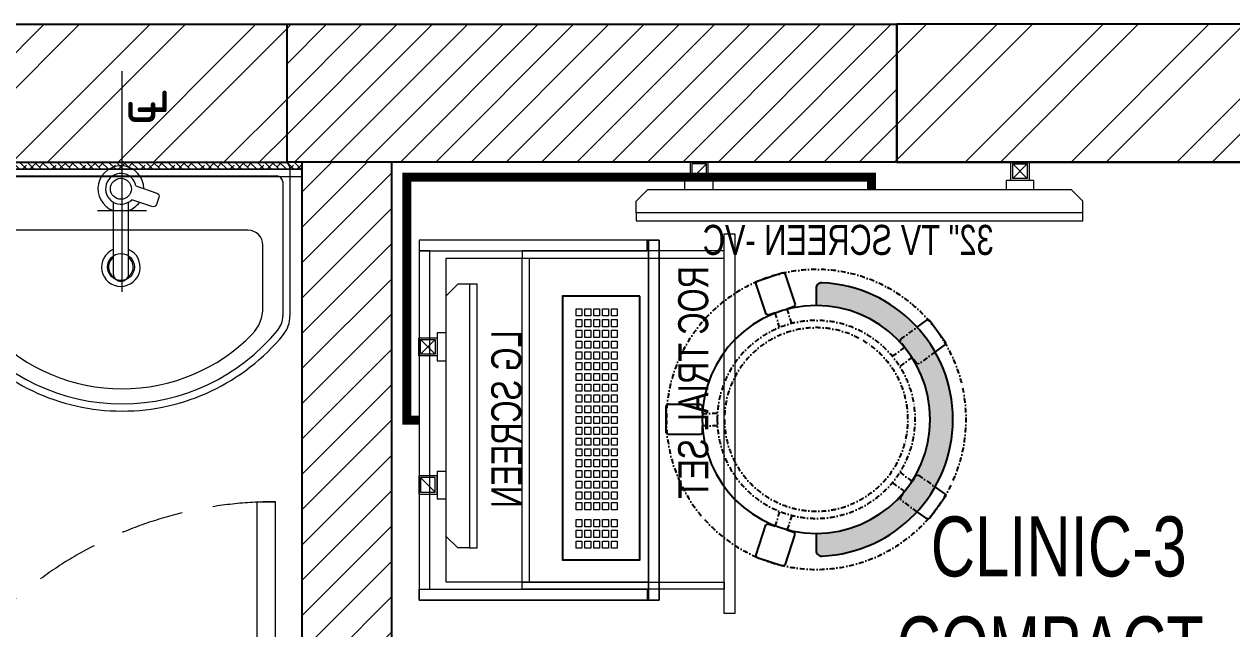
# Model space of a CAD drawing. Header units: feet. Extents: x 9123298 to 9130558, y -5938013 to -5926771.
# Drawn here: x 9125215 to 9127229, y -5927779 to -5926771 of the extents above; entities that cross this region are included whole.
import ezdxf

# ---------------------------------------------------------------- set-up
doc = ezdxf.new("R2010")
doc.units = ezdxf.units.FT
doc.header["$LTSCALE"] = 33
doc.header["$MEASUREMENT"] = 0
for name, pattern in [('ACAD_ISO03W100', [30, 12, -18]), ('CENTER', [2, 1.25, -0.25, 0.25, -0.25]), ('DASHDOT2', [0.5, 0.25, -0.125, 0, -0.125]), ('DOT2', [0.125, 0, -0.125]), ('HIDDEN', [9.524999999999995, 6.349999999999997, -3.174999999999998]), ('HIDDEN2', [4.7624999999999975, 3.174999999999998, -1.587499999999999])]:
    doc.linetypes.add(name, pattern=pattern)
doc.layers.add('A-WALL', color=1, linetype='Continuous')
for name, color, linetype, lineweight in [('centerline-toilets', 2, 'CENTER', 13), ('Door', 2, 'Continuous', 13), ('ele', 252, 'Continuous', 13), ('Floor-Unit', 1, 'Continuous', 13), ('HATCH', 9, 'Continuous', 9), ('LENS-DIM', 252, 'Continuous', 5), ('LENS-DOOR', 34, 'Continuous', 20), ('LENS-FURNITURE', 13, 'Continuous', 9), ('LENS-TEXT', 31, 'Continuous', 5), ('LENS_PARTITION', 21, 'Continuous', 25), ('LK-EQPMT', 3, 'Continuous', 18), ('LN-ELEVATION-1', 81, 'Continuous', 25), ('LN-ELEVATION-2', 103, 'Continuous', 20), ('LN-HATCH', 251, 'Continuous', 0), ('Mirror', 150, 'Continuous', 20), ('Panelling', 65, 'Continuous', 18), ('PARTITION', 22, 'Continuous', 30), ('Toilet', 5, 'Continuous', 9), ('TV', 92, 'Continuous', 18)]:
    doc.layers.add(name, color=color, linetype=linetype, lineweight=lineweight)
doc.styles.add('LK TXT', font='GILC____.TTF', dxfattribs={"height": 100})
doc.styles.get("Standard").update_dxf_attribs({"font": 'GILC____.TTF'})

# ---------------------------------------------------------------- blocks, each defined once
blk = doc.blocks.new('TRIAL SET ROC')
at = {"layer": 'LENS-DIM', "ltscale": 0.5}
for points in [[(-400.3652351796627, -364.3162249757442), (-430.3652351796626, -364.3162249757442)], [(169.6347648203373, -364.3162249757442), (139.6347648203373, -364.3162249757442)]]:
    blk.add_lwpolyline(points, dxfattribs=at)
at = {"layer": 'LENS-FURNITURE'}
blk.add_lwpolyline([(-430.3652351796626, 18), (169.6347648203373, 18), (169.6347648203373, -382.3162249757443), (-430.3652351796626, -382.3162249757443)], close=True, dxfattribs=at)
at = {"layer": 'LENS-FURNITURE', "color": 146}
for points in [[(-412.3652351796627, -153.6065521437457), (-400.3652351796627, -153.6065521437457), (-400.3652351796628, -490.6065521437458), (-412.3652351796627, -490.6065521437458)], [(139.6347648203373, -153.6065521437458), (-400.3652351796627, -153.6065521437457), (-400.3652351796627, -165.6065521437457), (139.6347648203373, -165.6065521437458)], [(151.6347648203373, -153.6065521437458), (139.6347648203373, -153.6065521437458), (139.6347648203372, -490.6065521437458), (151.6347648203373, -490.6065521437458)], [(192.1347648203373, -490.6065521437458), (-440.8652351796627, -490.6065521437458), (-440.8652351796627, -508.6065521437458), (192.1347648203373, -508.6065521437458)]]:
    blk.add_lwpolyline(points, close=True, dxfattribs=at)
at = {"layer": 'LN-ELEVATION-2'}
for points in [[(-430.3652351796626, 18), (-412.3652351796627, 18), (-412.3652351796627, -362.3162249757442), (-430.3652351796626, -362.3162249757442)], [(-412.3652351796627, 18), (151.6347648203373, 18), (151.6347648203373, 0), (-412.3652351796627, 0)], [(169.6347648203373, 18), (151.6347648203373, 18), (151.6347648203373, -362.3162249757442), (169.6347648203373, -362.3162249757442)], [(169.6347648203373, -364.3162249757442), (-430.3652351796626, -364.3162249757442), (-430.3652351796626, -382.3162249757443), (169.6347648203373, -382.3162249757443)], [(169.6347648203373, -382.3162249757443), (-430.3652351796626, -382.3162249757443), (-430.3652351796626, -364.3162249757442), (169.6347648203373, -364.3162249757442)]]:
    blk.add_lwpolyline(points, close=True, dxfattribs=at)
at = {"layer": 'LN-ELEVATION-2', "linetype": 'HIDDEN', "ltscale": 100}
blk.add_lwpolyline([(-400.3652351796627, -364.3162249757442), (139.6347648203373, -364.3162249757442), (139.6347648203373, -27.35909500904381), (-400.3652351796627, -27.35909500904381)], close=True, dxfattribs=at)
at = {"insert": (-386.8645105547048, -414.1468168679739), "char_height": 50, "attachment_point": 1}
blk.add_mtext_dynamic_manual_height_columns('ROC TRIAL SET', width=625.228464345434, gutter_width=500, heights=[0], dxfattribs=at)
blk = doc.blocks.new('*U23')
at = {"layer": 'LK-EQPMT', "ltscale": 12}
blk.add_lwpolyline([(5.986879315214991, 4.914598100478997), (-5.986879315214991, 4.914598100478997), (-5.986879315214991, -4.914598100478997), (5.986879315214991, -4.914598100478997)], close=True, dxfattribs=at)
blk = doc.blocks.new('*U24')
at = {"color": 0, "linetype": 'ByBlock', "lineweight": -2}
for p in [(0, 0), (17.96063794564497, 0), (35.92127589128995, 0), (53.88191383693492, 0), (71.8425517825799, 0), (89.80318972822487, 0), (107.7638276738698, 0), (125.7244656195148, 0), (143.6851035651598, 0), (161.6457415108048, 0), (179.6063794564497, 0), (197.5670174020947, 0), (215.5276553477397, 0), (233.4882932933847, 0), (251.4489312390296, 0), (269.4095691846746, 0), (287.3702071303196, 0), (305.3308450759646, 0), (323.2914830216096, 0), (-9e-16, -14.74379430143699), (17.96063794564497, -14.74379430143699), (35.92127589128995, -14.74379430143699), (53.88191383693492, -14.74379430143699), (71.8425517825799, -14.74379430143699), (89.80318972822487, -14.74379430143699), (107.7638276738698, -14.74379430143699), (125.7244656195148, -14.74379430143699), (143.6851035651598, -14.74379430143699), (161.6457415108048, -14.74379430143699), (179.6063794564497, -14.74379430143699), (197.5670174020947, -14.74379430143699), (215.5276553477397, -14.74379430143699), (233.4882932933847, -14.74379430143699), (251.4489312390296, -14.74379430143699), (269.4095691846746, -14.74379430143699), (287.3702071303196, -14.74379430143699), (305.3308450759646, -14.74379430143699), (323.2914830216096, -14.74379430143699), (-1.8e-15, -29.48758860287398), (-2.7e-15, -44.23138290431096), (17.96063794564497, -29.48758860287398), (17.96063794564497, -44.23138290431096), (35.92127589128995, -29.48758860287398), (35.92127589128995, -44.23138290431096), (53.88191383693492, -29.48758860287398), (53.88191383693492, -44.23138290431096), (71.8425517825799, -29.48758860287398), (71.8425517825799, -44.23138290431096), (89.80318972822487, -29.48758860287398), (89.80318972822487, -44.23138290431096), (107.7638276738698, -29.48758860287398), (107.7638276738698, -44.23138290431096), (125.7244656195148, -29.48758860287398), (125.7244656195148, -44.23138290431096), (143.6851035651598, -29.48758860287398), (143.6851035651598, -44.23138290431096), (161.6457415108048, -29.48758860287398), (161.6457415108048, -44.23138290431096), (179.6063794564497, -29.48758860287398), (179.6063794564497, -44.23138290431096), (197.5670174020947, -29.48758860287398), (197.5670174020947, -44.23138290431096), (215.5276553477397, -29.48758860287398), (215.5276553477397, -44.23138290431096), (233.4882932933847, -29.48758860287398), (233.4882932933847, -44.23138290431096), (251.4489312390296, -29.48758860287398), (251.4489312390296, -44.23138290431096), (269.4095691846746, -29.48758860287398), (269.4095691846746, -44.23138290431096), (287.3702071303196, -29.48758860287398), (287.3702071303196, -44.23138290431096), (305.3308450759646, -29.48758860287398), (305.3308450759646, -44.23138290431096), (323.2914830216096, -29.48758860287398), (323.2914830216096, -44.23138290431096), (-3.6e-15, -58.97517720574795), (17.96063794564497, -58.97517720574795), (35.92127589128994, -58.97517720574795), (53.88191383693492, -58.97517720574795), (71.8425517825799, -58.97517720574795), (89.80318972822487, -58.97517720574795), (107.7638276738698, -58.97517720574795), (125.7244656195148, -58.97517720574795), (143.6851035651598, -58.97517720574795), (161.6457415108048, -58.97517720574795), (179.6063794564497, -58.97517720574795), (197.5670174020947, -58.97517720574795), (215.5276553477397, -58.97517720574795), (233.4882932933847, -58.97517720574795), (251.4489312390296, -58.97517720574795), (269.4095691846746, -58.97517720574795), (287.3702071303196, -58.97517720574795), (305.3308450759646, -58.97517720574795), (323.2914830216096, -58.97517720574795)]:
    blk.add_blockref('*U23', p, dxfattribs=at)
blk = doc.blocks.new('*U21')
at = {"layer": 'LK-EQPMT', "ltscale": 12}
blk.add_lwpolyline([(5.986879315214991, 4.914598100478997), (-5.986879315214991, 4.914598100478997), (-5.986879315214991, -4.914598100478997), (5.986879315214991, -4.914598100478997)], close=True, dxfattribs=at)
blk = doc.blocks.new('*U22')
at = {"color": 0, "linetype": 'ByBlock', "lineweight": -2}
for p in [(0, 0), (17.96063794564497, 0), (35.92127589128995, 0), (-9e-16, -14.74379430143699), (17.96063794564497, -14.74379430143699), (35.92127589128995, -14.74379430143699), (-1.8e-15, -29.48758860287398), (-2.7e-15, -44.23138290431096), (17.96063794564497, -29.48758860287398), (17.96063794564497, -44.23138290431096), (35.92127589128995, -29.48758860287398), (35.92127589128995, -44.23138290431096), (-3.6e-15, -58.97517720574795), (17.96063794564497, -58.97517720574795), (35.92127589128994, -58.97517720574795)]:
    blk.add_blockref('*U21', p, dxfattribs=at)
blk = doc.blocks.new('*U17')
at = {"ltscale": 12}
blk.add_lwpolyline([(8.040144996717572, 2.91038e-11), (8.040144996717572, 129.0940371821052), (448.0401449967176, 129.0940371821052), (448.0401449967176, 2.91038e-11)], close=True, dxfattribs=at)
for name, p in [('*U24', (35.16895717114949, 101.6202952143818)), ('*U22', (386.6121428576974, 101.6202952143818))]:
    blk.add_blockref(name, p)
blk = doc.blocks.new('CLINIC SCREEN')
at = {"layer": 'TV'}
for p, q in [((-103.1090284836336, 42.85441964946222), (-127.4114311772946, 18.55201695591665)), ((-127.4114311772946, 42.85441964946222), (-103.1090284836336, 18.55201695591665)), ((102.7052824410566, 42.85441964946222), (127.007685134602, 18.55201695591665))]:
    blk.add_line(p, q, dxfattribs=at)
at = {"layer": 'TV', "ltscale": 12}
for p, q in [((-220.0000000000082, -19.41163062257681), (-200.5883693773149, 0)), ((200.5883693773149, 0), (-200.5883693773149, 0)), ((-138.5315413423604, 0), (-138.5315413423604, 15.514207008644)), ((-138.5315413423604, 15.514207008644), (-91.98892031613741, 15.514207008644)), ((-91.98892031613741, 15.514207008644), (-91.98892031613741, 0)), ((91.98892031610741, 15.514207008644), (91.98892031610741, 0)), ((91.98892031610741, 15.514207008644), (138.5315413423595, 15.514207008644)), ((138.5315413423595, 0), (138.5315413423595, 15.514207008644)), ((219.9999999999918, -19.41163062257681), (200.5883693773149, 0)), ((-220.0000000000082, -38.82326124538668), (-220.0000000000082, -19.41163062257681)), ((219.9999999999918, -38.82326124538668), (219.9999999999918, -19.41163062257681))]:
    blk.add_line(p, q, dxfattribs=at)
at = {"layer": 'TV'}
for points in [[(-130.4492315140169, 15.51421661919448), (-100.0712281470269, 15.51421661919448), (-100.0712281470269, 45.89221998606814), (-130.4492315140169, 45.89221998606814)], [(-127.4114311772946, 18.55201695591665), (-103.1090284836336, 18.55201695591665), (-103.1090284836336, 42.85441964946222), (-127.4114311772946, 42.85441964946222)], [(130.0454854713243, 15.51421661919448), (99.66748210433435, 15.51421661919448), (99.66748210433435, 45.89221998606814), (130.0454854713243, 45.89221998606814)], [(127.007685134602, 18.55201695591665), (102.7052824410566, 18.55201695591665), (102.7052824410566, 42.85441964946222), (127.007685134602, 42.85441964946222)]]:
    blk.add_lwpolyline(points, close=True, dxfattribs=at)
at = {"layer": 'TV', "ltscale": 12}
blk.add_lwpolyline([(-220.0000000000082, -51.71278328332107), (-220.0000000000082, -38.82326124538668), (219.9999999999918, -38.82326124538668), (219.9999999999918, -51.71278328332107)], close=True, dxfattribs=at)
at = {"layer": 'Floor-Unit', "color": 0, "ltscale": 2, "insert": (5.199680584678389, -100.4085774972336), "char_height": 50, "attachment_point": 5}
blk.add_mtext_dynamic_manual_height_columns('LG SCREEN', width=466.4796511627907, gutter_width=12.5, heights=[0], dxfattribs=at)
blk = doc.blocks.new('32INCH VC FOR CLINIC')
at = {"layer": 'LK-EQPMT'}
for p, q in [((116.8909715171903, 152.5672029328125), (92.58856882341206, 128.264800239267)), ((92.58856882341206, 152.5672029328125), (116.8909715171903, 128.264800239267)), ((627.7052824404091, 152.5672029328125), (652.0076851341872, 128.264800239267))]:
    blk.add_line(p, q, dxfattribs=at)
at = {"layer": 'LK-EQPMT', "ltscale": 12}
for p, q in [((81.46845865808427, 109.7127832833503), (81.46845865808427, 125.2269902919943)), ((81.46845865808427, 125.2269902919943), (128.0110796838999, 125.2269902919943)), ((128.0110796838999, 125.2269902919943), (128.0110796838999, 109.7127832833503)), ((616.9889203161001, 125.2269902919943), (616.9889203161001, 109.7127832833503)), ((616.9889203161001, 125.2269902919943), (663.5315413419156, 125.2269902919943)), ((663.5315413419156, 109.7127832833503), (663.5315413419156, 125.2269902919943)), ((0, 90.30115266077335), (19.41163062304258, 109.7127832833503)), ((725.5883693769574, 109.7127832833503), (19.41163062304258, 109.7127832833503)), ((745, 90.30115266077335), (725.5883693769574, 109.7127832833503)), ((0, 70.88952203796362), (0, 90.30115266077335)), ((745, 70.88952203796362), (745, 90.30115266077335))]:
    blk.add_line(p, q, dxfattribs=at)
at = {"layer": 'LK-EQPMT'}
for points in [[(89.55076848529278, 125.2269999025447), (119.9287718534469, 125.2269999025447), (119.9287718534469, 155.6050032694184), (89.55076848529278, 155.6050032694184)], [(92.58856882341206, 128.264800239267), (116.8909715171903, 128.264800239267), (116.8909715171903, 152.5672029328125), (92.58856882341206, 152.5672029328125)], [(655.0454854704439, 125.2269999025447), (624.6674821041522, 125.2269999025447), (624.6674821041522, 155.6050032694184), (655.0454854704439, 155.6050032694184)], [(652.0076851341872, 128.264800239267), (627.7052824404091, 128.264800239267), (627.7052824404091, 152.5672029328125), (652.0076851341872, 152.5672029328125)]]:
    blk.add_lwpolyline(points, close=True, dxfattribs=at)
at = {"layer": 'LK-EQPMT', "ltscale": 12}
blk.add_lwpolyline([(0, 58.0000000000291), (0, 70.88952203796362), (745, 70.88952203796362), (745, 58.0000000000291)], close=True, dxfattribs=at)
at = {"layer": 'LENS-TEXT', "color": 0, "ltscale": 2, "insert": (391.1996805854142, 25.6359011628374), "char_height": 50, "attachment_point": 5}
blk.add_mtext_dynamic_manual_height_columns('32" TV SCREEN -VC', width=466.4796511627907, gutter_width=12.5, heights=[0], dxfattribs=at)
blk = doc.blocks.new('DR STOOL')
at = {"layer": 'HATCH'}
h = blk.add_hatch(dxfattribs=at)
h.set_pattern_fill('ANSI36', color=250, angle=-90.00000000000001)
h.set_pattern_definition([(315, (-227.8099174643867, 917.3997257252777), (6.173926083235043, -1.683798022700468), [7.9375, -1.587499999999999, 0, -1.587499999999999])])
edge = h.paths.add_edge_path()
edge.add_line((-190.0000000041909, 4.511094e-10), (-218.6899174675346, 4.511094e-10))
edge.add_arc((-218.6899174670689, 9.120000000388245), 9.119999999940092, 177.6119845363388, 269.9999999996136, ccw=False)
edge.add_arc((-1.8626451e-09, 3.565219e-10), 228.000000002257, 2.3880154632688004, 177.6119845367313, ccw=False)
edge.add_arc((218.6899174633436, 9.120000000497384), 9.120000000051716, -90.00000000034493, 2.3880154629299, ccw=False)
edge.add_line((218.6899174633436, 4.511094e-10), (190, 4.511094e-10))
edge.add_arc((-1.8626451e-09, 4.511094e-10), 190.000000001979, -1.27e-14, 180)
at = {"layer": 'LN-ELEVATION-1', "color": 1, "ltscale": 100}
for p, q in [((-128.6221585394814, 215.4841044476634), (-165.2704676063731, 189.0243927398114)), ((-124.7228340068832, 214.8545704018979), (-128.6221585394814, 215.4841044476634)), ((-112.6981821293011, 198.1996966340157), (-124.7228340068832, 214.8545704018979)), ((124.7553772013634, 214.9803744515593), (112.5488144652918, 198.2845540212292)), ((128.7014972954057, 215.5933048763618), (124.7553772013634, 214.9803744515593)), ((128.7014972954057, 215.5933048763618), (124.7553772013634, 214.9803744515593)), ((165.1911288509145, 188.915192311113), (128.7014972954057, 215.5933048763618)), ((165.1911288509145, 188.915192311113), (128.7014972954057, 215.5933048763618)), ((-165.2704676063731, 189.0243927398114), (-165.9069543029182, 185.0820035930228)), ((-165.9069543029182, 185.0820035930228), (-153.8003208162263, 168.3135803133482)), ((153.6734594982117, 168.4294150282658), (165.7973639420234, 185.0121775862135)), ((165.7973639420234, 185.0121775862135), (165.1911288509145, 188.915192311113)), ((165.7973639420234, 185.0121775862135), (165.1911288509145, 188.915192311113)), ((-191.2928382232785, -35.45407700946089), (-242.9550312487409, -52.24013893969095)), ((-187.9259491492994, -37.1695928365807), (-191.2928382232785, -35.45407700946089)), ((-184.1424400564283, -48.81403796559607), (-187.9259491492994, -37.1695928365807)), ((188.0651108901948, -36.96233201187715), (184.0504167033359, -49.19388854173303)), ((191.3981811110861, -35.27656588272658), (188.0651108901948, -36.96233201187715)), ((243.0100176925771, -52.21682526778022), (191.3981811110861, -35.27656588272658)), ((-242.9550312487409, -52.24013893969095), (-244.7482102331705, -55.75945052818861)), ((-244.7482102331705, -55.75945052818861), (-230.7800458371639, -98.74904560100549)), ((230.715890809428, -98.7280946081737), (244.8123673382215, -55.78040257930116)), ((244.8123673382215, -55.78040257930116), (243.0100176925771, -52.21682526778022)), ((-173.8639617776498, -80.4479453730819), (-177.8421125086024, -68.2044548037811)), ((-175.5596735184081, -83.7759667420105), (-173.8639617776498, -80.4479453730819)), ((177.6922140880488, -68.56540505095472), (173.8739495249465, -80.1985000452405)), ((173.8739495249465, -80.1985000452405), (175.5794035866856, -83.5704969359358)), ((-230.7800458371639, -98.74904560100549), (-227.2218665438704, -100.5620286722478)), ((-227.2218665438704, -100.5620286722478), (-175.5596735184081, -83.7759667420105)), ((175.5794035866856, -83.5704969359358), (227.1912401677109, -100.5107563209894)), ((227.1912401677109, -100.5107563209894), (230.715890809428, -98.7280946081737)), ((-22.72193054761737, -190.2142363802995), (-25.39390889601782, -192.886214728569)), ((-25.39390889601782, -192.886214728569), (-25.39390889601782, -247.2070584567482)), ((-10.47823652112856, -190.2142363802995), (-22.72193054761737, -190.2142363802995)), ((22.78362171910703, -190.2142363802995), (9.910054048988968, -190.2142363802995)), ((25.42475448176265, -192.8553691428751), (22.78362171910703, -190.2142363802995)), ((25.42475448176265, -247.1762128710543), (25.42475448176265, -192.8553691428751)), ((-25.39390889601782, -247.2070584567482), (-22.60096735274419, -250)), ((-22.60096735274419, -250), (22.60096735274419, -250)), ((22.60096735274419, -250), (25.42475448176265, -247.1762128710543))]:
    blk.add_line(p, q, dxfattribs=at)
at = {"layer": 'LN-ELEVATION-1', "linetype": 'DASHDOT2'}
for p, q in [((-92.92521573789418, 170.8129362839827), (-112.6981821293011, 198.1996966340157)), ((112.5488144652918, 198.2845540212292), (92.69529851106927, 171.1294289919315)), ((-153.8003208162263, 168.3135803133482), (-134.1093360339291, 141.0403694751003)), ((-103.4542870586738, 159.9154408004979), (-93.52748446213081, 167.0824927485227)), ((-93.52748446213081, 167.0824927485227), (-92.92521573789418, 170.8129362839827)), ((92.69529851106927, 171.1294289919315), (93.26858203159645, 167.4385604566923)), ((93.26858203159645, 167.4385604566923), (103.6608748426661, 159.8406005539291)), ((133.7372852512635, 141.1612321265929), (153.6734594982117, 168.4294150282658)), ((-134.1093360339291, 141.0403694751003), (-130.4219571123831, 140.4450534014686)), ((-130.4219571123831, 140.4450534014686), (-119.9844727469608, 147.9808124662595)), ((-119.9844727469608, 147.9808124662595), (-105.3687285655178, 126.9741353208374)), ((-88.15393704269081, 139.4771787207864), (-103.4542870586738, 159.9154408004979)), ((103.6608748426661, 159.8406005539291), (88.19885099539533, 139.4487815762331)), ((105.4096150295809, 126.94019481352), (120.1194891873747, 147.8074627162714)), ((120.1194891873747, 147.8074627162714), (130.0033113472163, 140.5812532722048)), ((130.0033113472163, 140.5812532722048), (133.7372852512635, 141.1612321265929)), ((-159.954806596972, -40.49024384317454), (-184.1424400564283, -48.81403796559607)), ((184.0504167033359, -49.19388854173303), (159.8786162491887, -40.79004861696012)), ((-177.8421125086024, -68.2044548037811), (-153.4148110738024, -60.73628028803068)), ((153.3006618716754, -61.02382378749462), (177.6922140880488, -68.56540505095472)), ((-10.92024635523557, -164.6382343793375), (-10.47823652112856, -190.2142363802995)), ((9.910054048988968, -190.2142363802995), (10.35584833659231, -164.674698740353))]:
    blk.add_line(p, q, dxfattribs=at)
at = {"layer": 'LN-ELEVATION-1', "color": 1, "ltscale": 100}
blk.add_lwpolyline([(-190.0000000023283, 0), (-218.6899174656719, 0, -0.4264743413925903), (-227.8019973598421, 9.5, -0.959166304662544), (227.8019973593764, 9.5, -0.4264743413925903), (218.6899174647406, 0), (190.0000000013969, 0)], format="xyb", dxfattribs=at)
at = {"layer": 'LN-ELEVATION-1', "linetype": 'DASHDOT2'}
for radius in [250, 165, 153]:
    blk.add_circle((0, 0), radius, dxfattribs=at)
at = {"layer": 'LN-ELEVATION-1', "color": 1, "ltscale": 100}
blk.add_circle((0, 0), 190, dxfattribs=at)
blk = doc.blocks.new('Wash Basin')
at = {"layer": 'PARTITION', "lineweight": 9}
h = blk.add_hatch(dxfattribs=at)
h.set_pattern_fill('ANSI38', color=256, scale=70, angle=989.9999999999998, style=0, double=1)
h.set_pattern_definition([(314.9999999999998, (-64.71346578747034, -33.32481618935708), (6.187184335382297, 6.187184335382283), []), (44.99999999999993, (-64.71346578747034, -33.32481618935708), (6.187184335382312, 18.56155300614686), [21.875, -13.125])])
h.paths.add_polyline_path([(300.0941287651658, -21.98777738737408), (-300.0941287651658, -22.00000000058208), (-300.0941287651658, -34.00000000058208), (300.0941287651658, -33.98777738737408)])
at = {"layer": 'centerline-toilets', "linetype": 'HIDDEN', "ltscale": 10}
blk.add_line((0, -238.0678792903709), (0, 129.808006190935), dxfattribs=at)
at = {"layer": 'Mirror', "ltscale": 0.5}
blk.add_lwpolyline([(-300.0941287651658, -34.00000000058208), (-300.0941287651658, -46.00000000058208), (300.0941287651658, -46.00000000058208), (300.0941287651658, -34.00000000058208)], close=True, dxfattribs=at)
at = {"layer": 'Panelling', "lineweight": 9}
blk.add_lwpolyline([(-300.0941287651658, -22.00000000058208), (-300.0941287651658, -34.00000000058208), (300.0941287651658, -34.00000000058208), (300.0941287651658, -22.00000000058208)], close=True, dxfattribs=at)
at = {"layer": 'Toilet', "ltscale": 100}
for p, q in [((-280, -32.00000000058208), (-280, -278.3423135242919)), ((-270, -22.00000000058208), (270, -22.00000000058208)), ((280, -32.00000000058208), (280, -278.3423135242919)), ((-268, -55.00000000058207), (-268, -278.3423135242919)), ((-258, -45.00000000058207), (258, -45.00000000058207)), ((268, -55.00000000058207), (268, -278.3423135242919)), ((-14.75394256017171, -88.57836779823992), (-14.58294607303105, -207.8757586760221)), ((10.97367832274176, -207.8757587235195), (10.80268183583394, -88.55792254640254))]:
    blk.add_line(p, q, dxfattribs=at)
blk.add_lwpolyline([(23.11144540272653, -61.62355844548438), (57.69729334814474, -73.5425448747119, -0.4142135623700193), (61.41500012157485, -81.17003832559566), (57.50521344458684, -92.51523855014239, -0.4142135623687794), (49.87771999370306, -96.23294532380532), (16.08098082058132, -84.58590182231274)], format="xyb", dxfattribs=at)
blk.add_lwpolyline([(40.65695853624492, -103.2068005428882), (-41.09953799587674, -103.2068005428882)], dxfattribs=at)
blk.add_lwpolyline([(-235, -264.0271915069043, 0.1918964941694492), (-217.1874080155976, -308.7300831892808, 0.4202357661762754), (217.1874080155976, -308.7300831893172, 0.191896494169451), (235, -264.0271915069115), (235, -160.5000000005821, 0.4142135623730951), (210, -135.5000000005821), (-210, -135.5000000005821, 0.4142135623730951), (-235, -160.5000000005821)], format="xyb", close=True, dxfattribs=at)
for centre, radius in [((-1.975630321074277, -66.50000000058208), 17.5), ((-1.975630321074277, -196.7635957537459), 22.5)]:
    blk.add_circle(centre, radius, dxfattribs=at)
for centre, radius, start, end in [((-270, -32.00000000058208), 10, 90, 180), ((270, -32.00000000058208), 10, 0, 90), ((-258, -55.00000000058207), 10, 90, 180), ((258, -55.00000000058207), 10, 0, 90), ((-1.975630321074277, -197.065354476148), 32.14736256360053, 113.0897544120751, 66.24597926171971), ((-1.975630321074277, -196.7635957537459), 20.45924138120723, 128.0403438055863, 237.2899289984687), ((-1.975630321074277, -196.7635957537459), 20.45924138120723, 304.4732923270086, 50.73322655079215), ((-230, -278.3423135242919), 50, 180, 218.4460647329942), ((-230, -278.3423135242919), 38, 180, 218.4460647329942), ((230, -278.3423135242919), 38, 321.5539352670057, 0), ((230, -278.3423135242919), 50, 321.5539352670057, 0), ((0, -89.25957125263085), 335.7404287479508, 219.3129523468507, 320.6870476531492), ((0, -89.26318603751132), 347.736813963071, 219.2825773815098, 320.7174226184902)]:
    blk.add_arc(centre, radius, start, end, dxfattribs=at)
for centre, major_axis, ratio, start_param, end_param in [((-1.975630321074277, -66.50000000058208), (-0.0007244262846731, 38.33493659709939), 0.9999999997470119, 4.720493185551212, 9.081981632517541), ((-1.975630321074277, -66.50000000058208), (-0.161652407392657, -25.55611315046938), 0.9999999997364025, 1.769108159146172, 7.074098355705205), ((-1.975630321074277, -66.50000000058208), (-0.0007244262846731, 38.33493659709939), 0.9999999997470119, 3.484555387064545, 4.08357603994855), ((-1.80463387700729, -207.8757586997708), (-9.035631208577575, 9.035631208577575), 0.9999999999964067, 0.7853981615407268, 3.926990815130519)]:
    blk.add_ellipse(centre, major_axis=major_axis, ratio=ratio, start_param=start_param, end_param=end_param, dxfattribs=at)
at = {"layer": 'centerline-toilets', "linetype": 'DOT2', "insert": (33.33187728072517, 61.84688704169094), "char_height": 75, "width": 495.826660318515, "attachment_point": 5, "rotation": 90}
blk.add_mtext('{\\fISOCPEUR|b0|i0|c0|p34;℄}', dxfattribs=at)
blk = doc.blocks.new('*U43')
at = {"layer": 'LENS-DOOR'}
for p, q in [((548121.7424194189, 1779235.250802667), (548121.7424194121, 1778573.792470707)), ((548121.7424194189, 1779235.250802667), (548152.9924194244, 1779235.250802653)), ((548152.9924193986, 1778573.792470693), (548152.9924194244, 1779235.250802653)), ((547447.2632527449, 1778568.584137414), (547452.4715860604, 1778568.584137391)), ((547447.2632527215, 1778484.134138707), (547447.2632527449, 1778568.584137414)), ((547452.4715860653, 1778573.792470743), (547488.9299194093, 1778573.792470734)), ((547452.4715860604, 1778568.584137391), (547452.4715860653, 1778573.792470743)), ((547488.9299193954, 1778539.938304132), (547488.9299194093, 1778573.792470734)), ((548121.7424194121, 1778573.792470707), (548152.9924193986, 1778573.792470693)), ((548192.054919424, 1778573.792470725), (548155.5965860707, 1778573.792470693)), ((548155.5965860611, 1778539.938304095), (548155.5965860707, 1778573.792470693)), ((548192.0549194146, 1778568.584137372), (548192.054919424, 1778573.792470725)), ((548197.2632527373, 1778568.584137372), (548192.0549194146, 1778568.584137372)), ((548197.2632527256, 1778484.134138697), (548197.2632527373, 1778568.584137372)), ((547488.9299193954, 1778539.938304132), (547499.3465860662, 1778539.938304113)), ((547499.3465860639, 1778478.925805386), (547499.3465860662, 1778539.938304113)), ((548145.179919409, 1778478.925805326), (548145.179919395, 1778539.938304067)), ((548155.5965860611, 1778539.938304095), (548145.179919395, 1778539.938304067)), ((547447.2632527215, 1778484.134138707), (547452.4715860627, 1778484.134138707)), ((547452.4715860627, 1778478.925805396), (547452.4715860627, 1778484.134138707)), ((547452.4715860627, 1778478.925805396), (547499.3465860639, 1778478.925805386)), ((548192.0549194006, 1778478.925805345), (548145.179919409, 1778478.925805326)), ((548192.0549194006, 1778478.925805345), (548192.0549194006, 1778484.134138698)), ((548197.2632527256, 1778484.134138697), (548192.0549194006, 1778484.134138698))]:
    blk.add_line(p, q, dxfattribs=at)
at = {"layer": 'LENS-DOOR', "color": 7, "linetype": 'HIDDEN2'}
blk.add_ellipse((548152.9924193986, 1778573.792470693), major_axis=(-661.4583333306382, 0.003443102111827), ratio=0.9999999979146821, start_param=-1.570791121506941, end_param=0.0512086788949202, dxfattribs=at)
blk = doc.blocks.new('A$Cf1aa3ac2')
at = {"layer": 'LN-HATCH'}
h = blk.add_hatch(dxfattribs=at)
h.set_pattern_fill('ANSI32', color=256, scale=333, angle=180)
h.set_pattern_definition([(225, (-6966311.213605901, 5286430.090789736), (88.29995930067012, -88.29995930067015), []), (225, (-6966370.080245335, 5286430.090789736), (88.29995930067012, -88.29995930067015), [])])
h.paths.add_polyline_path([(1751.779524275101, -1765.048201794736), (1221.779524275102, -1765.048201794736), (1221.779524275102, -2045.048201794736), (1751.779524275101, -2045.048201794736)])
h.paths.add_polyline_path([(-4398.220475724898, -1775.048201794736), (-4808.220475724898, -1775.048201794736), (-4808.220475724898, -2045.048201794736), (-4398.220475724898, -2045.048201794736)])
h.paths.add_polyline_path([(-4888.220475724899, 1674.951798205264), (-5118.220475724898, 1674.951798205264), (-5118.220475724898, -1300.048201794736), (-4888.220475724899, -1300.048201794736)])
h.paths.add_polyline_path([(-4893.220475724898, 7799.951798205263), (-5118.220475724898, 7799.951798205263), (-5118.220475724898, 2674.951798205264), (-4893.220475724898, 2674.951798205264)])
h.paths.add_polyline_path([(2141.779524275102, 1714.951798205264), (1911.779524275102, 1714.951798205264), (1911.779524275102, -1270.048201794736), (2141.779524275102, -1270.048201794736)])
h.paths.add_polyline_path([(2141.779524275102, 7799.951798205263), (1911.779524275102, 7799.951798205263), (1911.779524275102, 2714.951798205264), (2141.779524275102, 2714.951798205264)])
h.paths.add_polyline_path([(1766.779524275102, 8274.951798205262), (-1746.220475724898, 8274.951798205262), (-1746.220475724898, 8044.951798205264), (1766.779524275102, 8044.951798205264)])
h.paths.add_polyline_path([(-2763.220475724899, 8274.951798205262), (-4738.220475724898, 8274.951798205262), (-4738.220475724898, 8044.951798205264), (-2763.220475724899, 8044.951798205264)])
h = blk.add_hatch(dxfattribs=at)
h.set_pattern_fill('ANSI31', color=256, scale=333, angle=180)
h.set_pattern_definition([(225, (-6966311.213605901, 5286430.090789736), (29.43331976689004, -29.43331976689005), [])])
h.paths.add_polyline_path([(-1746.220475724898, 8274.951798205262), (-2763.220475724899, 8274.951798205262), (-2763.220475724899, 8044.951798205264), (-1746.220475724898, 8044.951798205264)])
h = blk.add_hatch(dxfattribs=at)
h.set_pattern_fill('ANSI31', color=256, scale=333, angle=180)
h.set_pattern_definition([(225, (0, 0), (29.43331976689004, -29.43331976689005), [])])
h.paths.add_polyline_path([(-2738.220475726761, 6694.951798205264), (-2588.220475726761, 6694.951798205264), (-2588.220475726761, 8044.951798205264), (-2738.220475726761, 8044.951798205264)])
h.paths.add_polyline_path([(-3488.220475726761, 6844.951798205264), (-4893.220475724898, 6844.951798205264), (-4893.220475724898, 6694.951798205264), (-3488.220475726761, 6694.951798205264)])
at = {"layer": 'A-WALL'}
for p, q in [((-5118.220475724898, 8274.951798205262), (-2763.220475724899, 8274.951798205262)), ((-2763.220475724899, 8044.951798205264), (-2763.220475724899, 8274.951798205262)), ((2141.779524275102, 8274.951798205262), (-1746.220475724898, 8274.951798205262)), ((-1746.220475724898, 8044.951798205264), (-1746.220475724898, 8274.951798205262)), ((-4738.220475724898, 8044.951798205264), (-2763.220475724899, 8044.951798205264)), ((-4738.220475724898, 8044.951798205264), (-2763.220475724899, 8044.951798205264)), ((-1746.220475724898, 8044.951798205264), (1766.779524275102, 8044.951798205264)), ((1766.779524275102, 8044.951798205264), (-1746.220475724898, 8044.951798205264))]:
    blk.add_line(p, q, dxfattribs=at)
for points in [[(-1746.220475724898, 8044.951798205264), (-2763.220475724899, 8044.951798205264), (-2763.220475724899, 8274.951798205262), (-1746.220475724898, 8274.951798205262)], [(-2738.220475726761, 6694.951798205264), (-2588.220475726761, 6694.951798205264), (-2588.220475726761, 8044.951798205264), (-2738.220475726761, 8044.951798205264)]]:
    blk.add_lwpolyline(points, close=True, dxfattribs=at)
at = {"layer": 'Door'}
blk.add_blockref('*U43', (-550935.4837284582, -1771756.40733983), dxfattribs=at)
at = {"layer": 'ele', "color": 0, "lineweight": -2}
blk.add_blockref('Wash Basin', (-3038.314604491927, 8066.951798206195), dxfattribs=at)

msp = doc.modelspace()

# ---------------------------------------------------------------- linework, layer by layer
at = {"color": 13, "linetype": 'ACAD_ISO03W100', "ltscale": 0.01, "const_width": 15}
msp.add_lwpolyline([(9125873.688611941, -5927431.31459146), (9125853.329516917, -5927431.31459146), (9125853.329516925, -5927026.258532064), (9126628.329516921, -5927026.258532064), (9126628.329516921, -5927047.150752041)], dxfattribs=at)

# ---------------------------------------------------------------- block references
at = {"xscale": -1}
msp.add_blockref('32INCH VC FOR CLINIC', (9126980.592403539, -5927156.863535325), dxfattribs=at)
at = {"xscale": -1, "rotation": 90}
for name, p in [('TRIAL SET ROC', (9125891.68861194, -5927561.679826641)), ('*U17', (9126241.96168156, -5927216.460262469))]:
    msp.add_blockref(name, p, dxfattribs=at)
at = {"layer": 'LENS-DIM', "color": 2}
msp.add_blockref('A$Cf1aa3ac2', (9128416.54999265, -5935046.210330269), dxfattribs=at)
at = {"layer": 'LENS-FURNITURE', "xscale": -1, "rotation": 270}
msp.add_blockref('DR STOOL', (9126536.002217561, -5927430.170183347), dxfattribs=at)
at = {"layer": 'LENS_PARTITION', "xscale": -1, "rotation": 90}
msp.add_blockref('CLINIC SCREEN', (9125919.047706947, -5927424.511859261), dxfattribs=at)

# ---------------------------------------------------------------- texts
at = {"layer": 'LENS-TEXT', "color": 0, "linetype": 'Continuous', "ltscale": 3, "insert": (9126940.577921748, -5927809.340965217), "char_height": 100, "attachment_point": 5, "style": 'LK TXT'}
msp.add_mtext_dynamic_manual_height_columns('CLINIC-3 COMPACT  MINSIGN', width=730.5073781448633, gutter_width=0.9999999999999992, heights=[0], dxfattribs=at)

doc.saveas('drawing.dxf')
